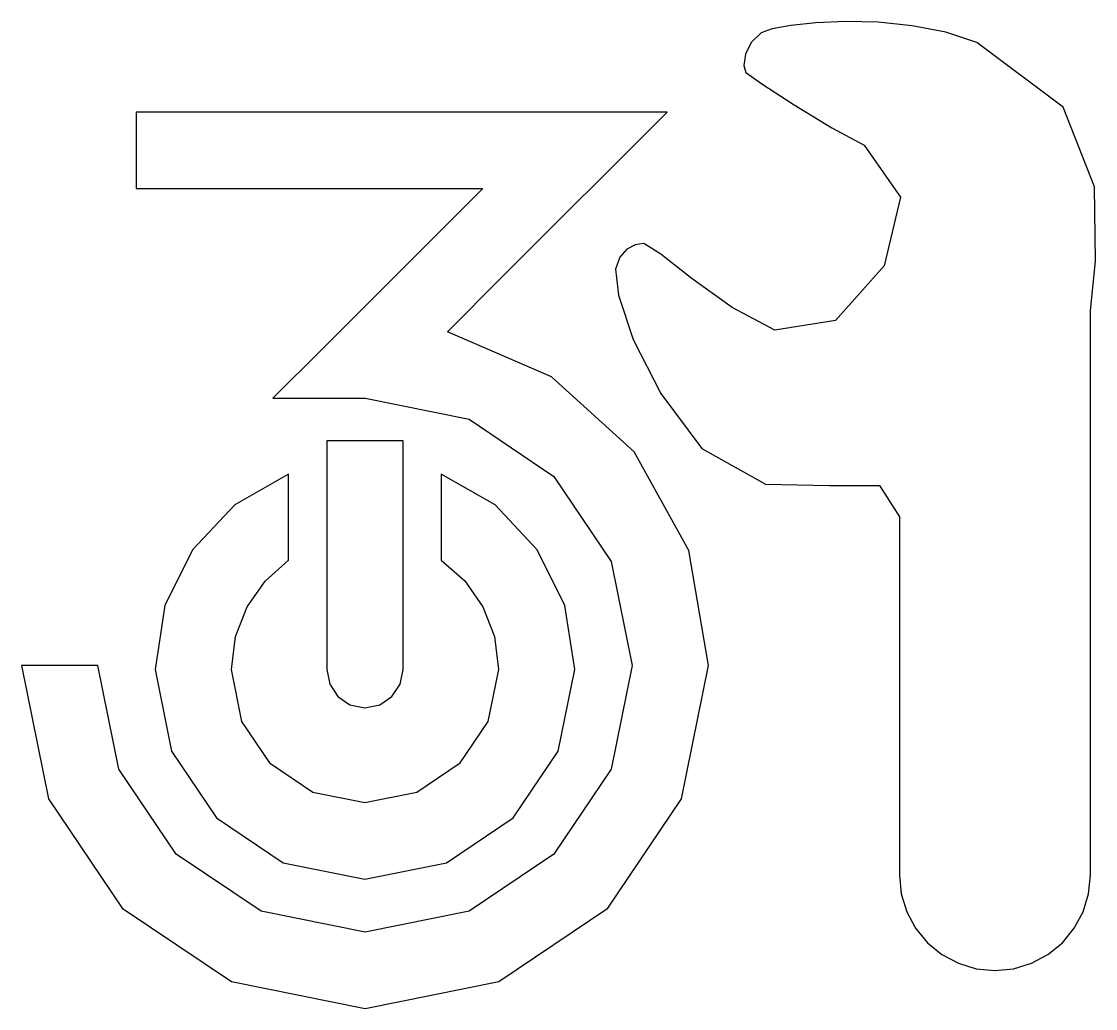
# Model space of a CAD drawing. Extents: x 0.2 to 49.8, y 0.2 to 45.8.
import ezdxf

# ---------------------------------------------------------------- set-up
doc = ezdxf.new("R2010")
doc.units = 0
doc.layers.get('0').update_dxf_attribs({"linetype": 'CONTINUOUS'})

msp = doc.modelspace()

# ---------------------------------------------------------------- linework, layer by layer
at = {"color": 7}
for points in [[(38.238343, 45.769118), (36.868392, 45.712652), (35.712378, 45.588977), (34.847195, 45.425298), (34.349725, 45.248813), (33.881107, 44.803088), (33.616721, 44.25499), (33.540838, 43.745113), (33.637724, 43.414042), (34.366576, 42.887896), (35.857425, 41.926178), (37.600808, 40.869738), (39.087265, 40.059424), (40.761437, 37.659387), (40.010148, 34.493117), (37.770493, 31.977425), (34.97957, 31.529114), (33.005904, 32.572308), (31.164025, 33.894592), (29.71692, 35.033671), (28.927569, 35.527269), (28.53759, 35.474066), (28.152041, 35.270829), (27.829062, 34.901431), (27.626799, 34.349731), (27.763209, 33.147267), (28.4451, 31.101066), (29.713958, 28.608233), (31.611261, 26.065881), (34.536108, 24.430672), (37.499184, 24.364616), (39.794643, 24.361911), (40.716651, 22.916679), (40.716651, 18.785022), (40.716651, 14.653369), (40.716651, 10.521713), (40.716651, 6.390056), (40.804018, 5.532518), (41.056579, 4.708022), (41.461771, 3.946845), (42.007046, 3.279248), (42.675012, 2.73443), (43.436465, 2.329751), (44.261131, 2.077755), (45.11873, 1.99097), (45.976325, 2.077755), (46.80099, 2.329751), (47.562444, 2.73443), (48.23041, 3.279248), (48.775685, 3.946845), (49.180877, 4.708022), (49.433438, 5.532518), (49.520805, 6.390056), (49.520805, 11.668441), (49.520805, 16.946829), (49.520805, 22.225218), (49.520805, 27.503603), (49.520805, 28.735912), (49.520805, 29.968219), (49.520805, 31.200528), (49.520805, 32.432835), (49.757824, 34.708399), (49.716981, 38.144797), (48.270434, 41.816249), (44.290344, 44.796991), (42.850118, 45.268737), (41.30846, 45.571974), (39.744744, 45.73076), (38.238343, 45.769145), (38.238343, 45.769118)], [(5.527409, 41.579271), (5.527409, 40.699539), (5.527409, 39.819808), (5.527409, 38.940077), (5.527409, 38.060345), (9.522141, 38.060345), (13.516873, 38.060345), (17.511605, 38.060345), (21.506337, 38.060345), (19.8393, 36.393308), (18.17226, 34.726268), (16.50522, 33.059231), (14.838183, 31.39219), (14.085105, 30.642539), (13.332028, 29.892883), (12.578951, 29.143232), (11.825874, 28.393577), (12.89045, 28.393577), (13.955029, 28.393577), (15.019605, 28.393577), (16.084181, 28.393577), (20.876746, 27.424504), (24.789295, 24.782455), (27.426632, 20.865199), (28.393568, 16.070496), (27.426632, 11.277931), (24.789295, 7.365382), (20.876746, 4.728041), (16.084181, 3.761105), (11.289479, 4.728041), (7.372223, 7.365382), (4.730175, 11.277931), (3.761102, 16.070496), (2.88137, 16.070496), (2.001639, 16.070496), (1.121908, 16.070496), (0.242176, 16.070496), (1.487823, 9.908322), (4.884071, 4.877226), (9.919873, 1.485685), (16.084181, 0.242176), (22.246351, 1.485685), (27.277443, 4.877226), (30.668984, 9.908322), (31.912493, 16.070496), (31.00389, 21.373428), (28.486592, 25.916429), (24.67336, 29.384001), (19.876951, 31.460654), (22.410027, 33.990308), (24.943107, 36.519962), (27.476183, 39.049617), (30.009262, 41.579271), (23.888797, 41.579271), (17.768335, 41.579271), (11.64787, 41.579271), (5.527409, 41.579271)], [(16.070492, 14.117891), (16.756367, 14.257246), (17.317992, 14.636698), (17.697444, 15.198323), (17.836799, 15.884198), (17.836799, 18.519966), (17.836799, 21.155738), (17.836799, 23.791507), (17.836799, 26.427279), (16.957068, 26.427279), (16.077337, 26.427279), (15.197605, 26.427279), (14.317874, 26.427279), (14.317874, 23.791507), (14.317874, 21.155738), (14.317874, 18.519966), (14.317874, 15.884198), (14.455092, 15.198323), (14.829837, 14.636698), (15.386758, 14.257246), (16.070492, 14.117891)], [(16.070492, 6.203734), (19.83745, 6.964846), (22.914621, 9.040068), (24.989844, 12.117239), (25.750955, 15.884198), (25.295161, 18.824925), (24.022045, 21.400309), (22.072997, 23.470026), (19.589414, 24.89374), (19.589414, 23.901047), (19.589414, 22.908357), (19.589414, 21.915663), (19.589414, 20.92297), (20.676224, 19.96182), (21.509746, 18.772338), (22.043753, 17.398482), (22.23203, 15.884198), (21.747492, 13.486848), (20.42647, 11.52822), (18.467841, 10.207197), (16.070492, 9.722659), (13.67528, 10.207197), (11.721359, 11.52822), (10.405041, 13.486848), (9.922643, 15.884198), (10.109956, 17.396967), (10.641221, 18.770847), (11.470428, 19.961096), (12.551567, 20.92297), (12.551567, 21.915663), (12.551567, 22.908357), (12.551567, 23.901047), (12.551567, 24.89374), (10.071707, 23.470026), (8.12719, 21.400309), (6.857903, 18.824925), (6.403721, 15.884198), (7.162692, 12.117239), (9.233207, 9.040068), (12.305675, 6.964846), (16.070492, 6.203734)]]:
    msp.add_lwpolyline(points, dxfattribs=at)

doc.saveas('drawing.dxf')
